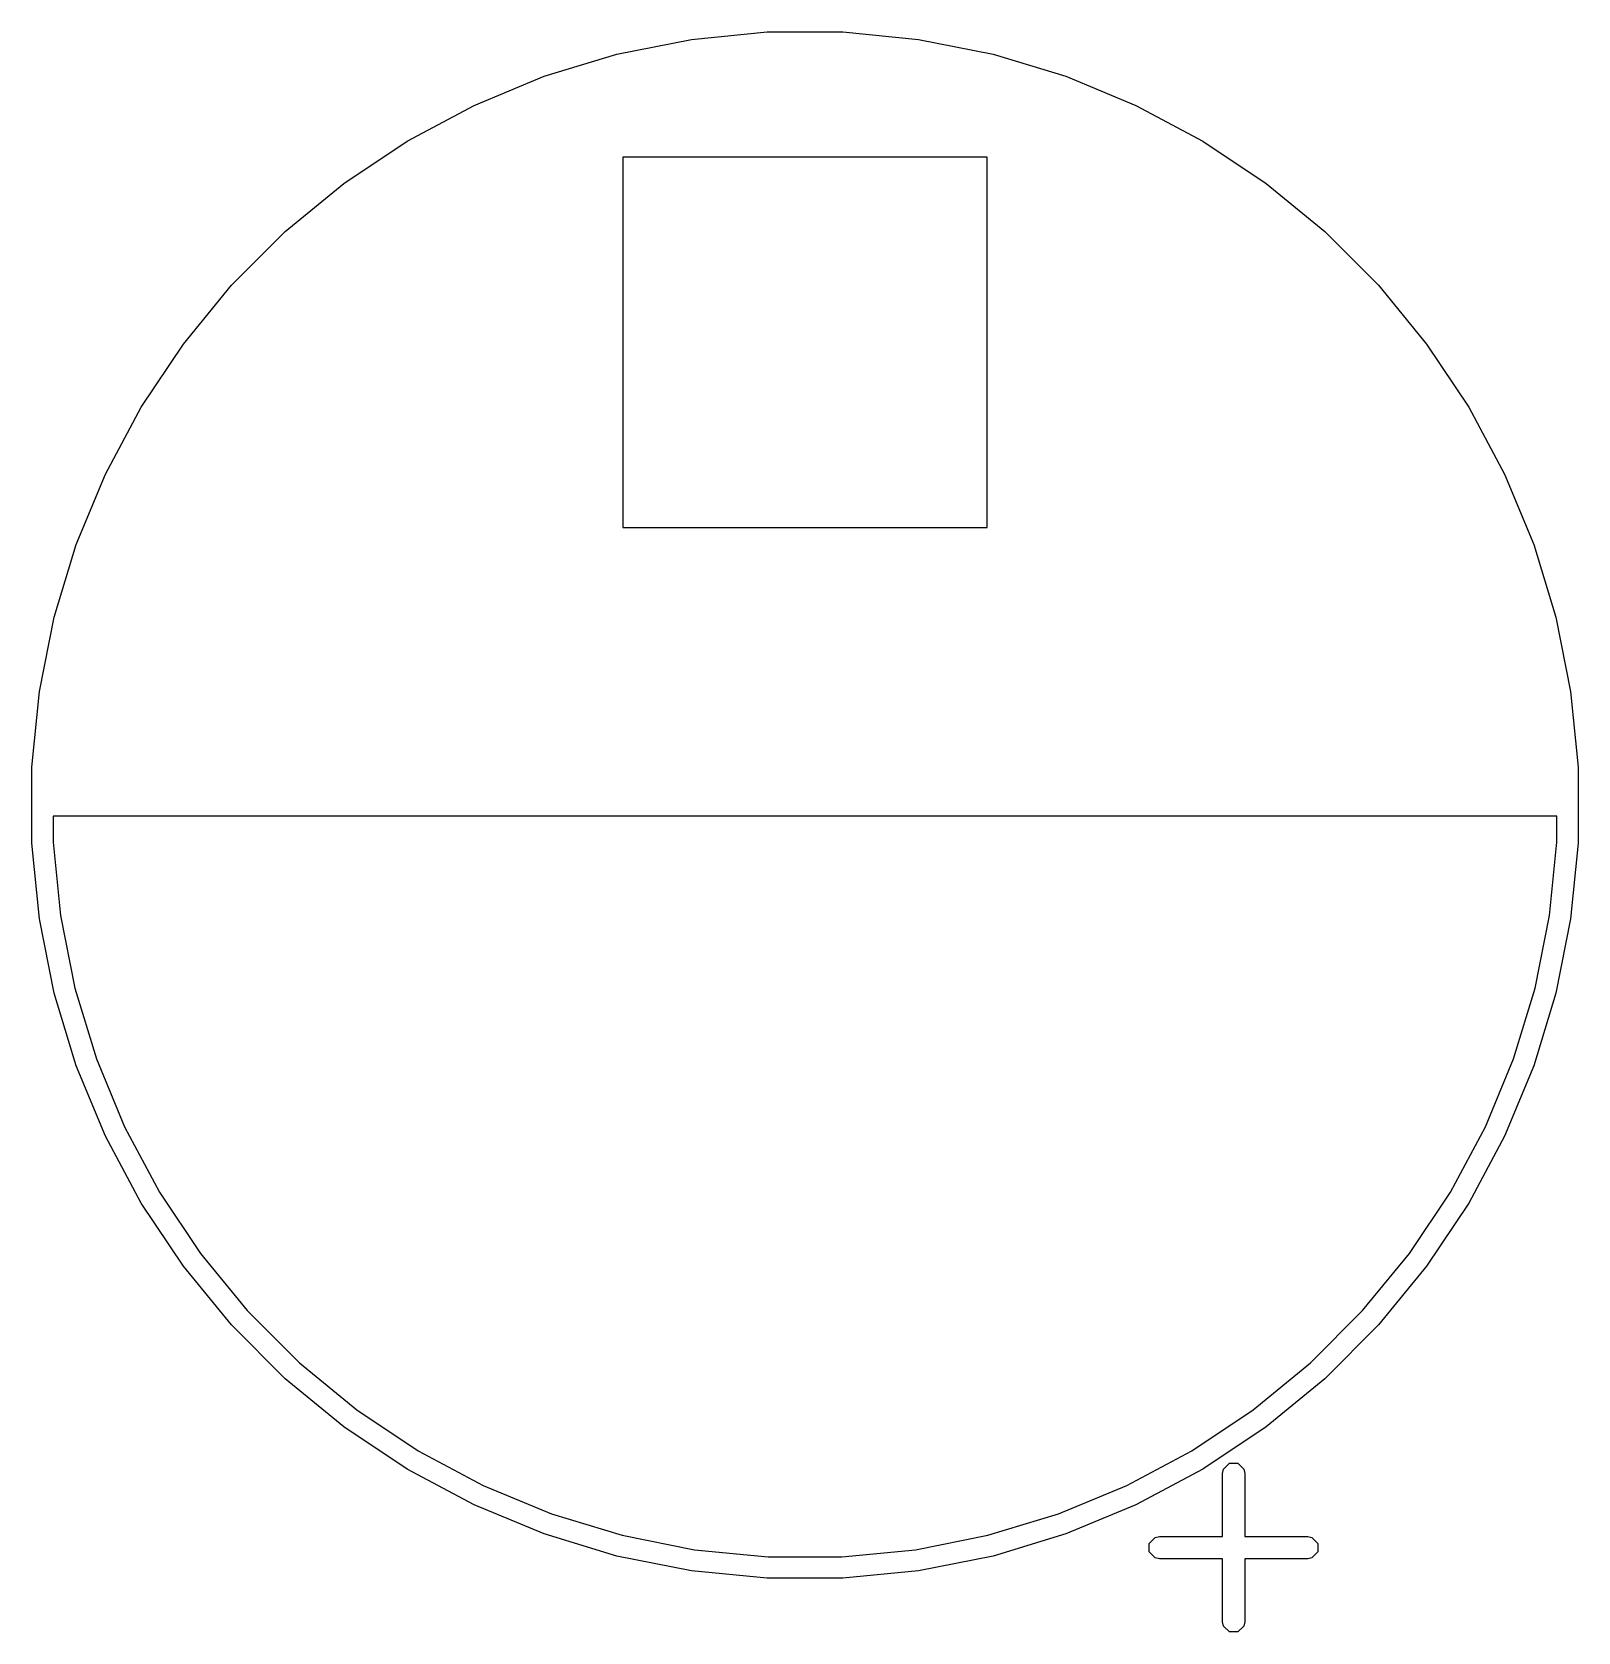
# Model space of a CAD drawing. Extents: x 1.93 to 7.27, y -3.96 to -2.13.
# Drawn here: x 4.3868 to 4.7155, y -2.6207 to -2.2805 of the extents above; entities that cross this region are included whole.
import ezdxf

# ---------------------------------------------------------------- set-up
doc = ezdxf.new("R2010")
doc.units = 0
doc.header["$MEASUREMENT"] = 0
doc.layers.add('BLACK', color=7, linetype='CONTINUOUS')

msp = doc.modelspace()

# ---------------------------------------------------------------- linework, layer by layer
at = {"layer": 'BLACK', "linetype": 'CONTINUOUS'}
for p, q in [((4.51119, -2.28525), (4.52703, -2.2821)), ((4.52703, -2.2821), (4.54311, -2.28051)), ((4.54311, -2.28051), (4.55926, -2.28051)), ((4.55926, -2.28051), (4.57533, -2.2821)), ((4.57533, -2.2821), (4.59117, -2.28525)), ((4.49574, -2.28993), (4.51119, -2.28525)), ((4.59117, -2.28525), (4.60662, -2.28993)), ((4.48082, -2.29612), (4.49574, -2.28993)), ((4.60662, -2.28993), (4.62154, -2.29612)), ((4.46658, -2.30373), (4.48082, -2.29612)), ((4.62154, -2.29612), (4.63579, -2.30373)), ((4.45315, -2.3127), (4.46658, -2.30373)), ((4.63579, -2.30373), (4.64921, -2.3127)), ((4.51242, -2.30709), (4.51242, -2.30854)), ((4.58994, -2.30709), (4.51242, -2.30709)), ((4.51242, -2.30854), (4.51242, -2.31012)), ((4.58994, -2.30854), (4.58994, -2.30709)), ((4.58994, -2.31012), (4.58994, -2.30854)), ((4.44066, -2.32295), (4.45315, -2.3127)), ((4.51242, -2.31012), (4.51242, -2.31169)), ((4.51242, -2.31169), (4.51242, -2.31327)), ((4.58994, -2.31169), (4.58994, -2.31012)), ((4.58994, -2.31327), (4.58994, -2.31169)), ((4.64921, -2.3127), (4.6617, -2.32295)), ((4.51242, -2.31327), (4.51242, -2.31484)), ((4.51242, -2.31484), (4.51242, -2.31642)), ((4.51242, -2.31642), (4.51242, -2.31799)), ((4.58994, -2.31484), (4.58994, -2.31327)), ((4.58994, -2.31642), (4.58994, -2.31484)), ((4.58994, -2.31799), (4.58994, -2.31642)), ((4.51242, -2.31799), (4.51242, -2.31957)), ((4.51242, -2.31957), (4.51242, -2.32114)), ((4.58994, -2.31957), (4.58994, -2.31799)), ((4.58994, -2.32114), (4.58994, -2.31957)), ((4.42925, -2.33437), (4.44066, -2.32295)), ((4.51242, -2.32114), (4.51242, -2.32272)), ((4.51242, -2.32272), (4.51242, -2.32429)), ((4.58994, -2.32272), (4.58994, -2.32114)), ((4.58994, -2.32429), (4.58994, -2.32272)), ((4.6617, -2.32295), (4.67312, -2.33437)), ((4.51242, -2.32429), (4.51242, -2.32587)), ((4.51242, -2.32587), (4.51242, -2.32744)), ((4.58994, -2.32587), (4.58994, -2.32429)), ((4.58994, -2.32744), (4.58994, -2.32587)), ((4.51242, -2.32744), (4.51242, -2.32902)), ((4.51242, -2.32902), (4.51242, -2.33059)), ((4.58994, -2.32902), (4.58994, -2.32744)), ((4.58994, -2.33059), (4.58994, -2.32902)), ((4.51242, -2.33059), (4.51242, -2.33217)), ((4.51242, -2.33217), (4.51242, -2.33374)), ((4.58994, -2.33217), (4.58994, -2.33059)), ((4.58994, -2.33374), (4.58994, -2.33217)), ((4.419, -2.34685), (4.42925, -2.33437)), ((4.51242, -2.33374), (4.51242, -2.33532)), ((4.51242, -2.33532), (4.51242, -2.33689)), ((4.51242, -2.33689), (4.51242, -2.33847)), ((4.58994, -2.33532), (4.58994, -2.33374)), ((4.58994, -2.33689), (4.58994, -2.33532)), ((4.58994, -2.33847), (4.58994, -2.33689)), ((4.67312, -2.33437), (4.68336, -2.34685)), ((4.51242, -2.33847), (4.51242, -2.34004)), ((4.51242, -2.34004), (4.51242, -2.34162)), ((4.58994, -2.34004), (4.58994, -2.33847)), ((4.58994, -2.34162), (4.58994, -2.34004)), ((4.51242, -2.34162), (4.51242, -2.34319)), ((4.51242, -2.34319), (4.51242, -2.34477)), ((4.58994, -2.34319), (4.58994, -2.34162)), ((4.58994, -2.34477), (4.58994, -2.34319)), ((4.41003, -2.36028), (4.419, -2.34685)), ((4.51242, -2.34477), (4.51242, -2.34634)), ((4.51242, -2.34634), (4.51242, -2.34791)), ((4.58994, -2.34634), (4.58994, -2.34477)), ((4.58994, -2.34791), (4.58994, -2.34634)), ((4.68336, -2.34685), (4.69233, -2.36028)), ((4.51242, -2.34791), (4.51242, -2.34949)), ((4.51242, -2.34949), (4.51242, -2.35106)), ((4.58994, -2.34949), (4.58994, -2.34791)), ((4.58994, -2.35106), (4.58994, -2.34949)), ((4.51242, -2.35106), (4.51242, -2.35264)), ((4.51242, -2.35264), (4.51242, -2.35421)), ((4.58994, -2.35264), (4.58994, -2.35106)), ((4.58994, -2.35421), (4.58994, -2.35264)), ((4.51242, -2.35421), (4.51242, -2.35579)), ((4.51242, -2.35579), (4.51242, -2.35736)), ((4.58994, -2.35579), (4.58994, -2.35421)), ((4.58994, -2.35736), (4.58994, -2.35579)), ((4.40241, -2.37452), (4.41003, -2.36028)), ((4.51242, -2.35736), (4.51242, -2.35894)), ((4.51242, -2.35894), (4.51242, -2.36051)), ((4.51242, -2.36051), (4.51242, -2.36209)), ((4.58994, -2.35894), (4.58994, -2.35736)), ((4.58994, -2.36051), (4.58994, -2.35894)), ((4.58994, -2.36209), (4.58994, -2.36051)), ((4.69233, -2.36028), (4.69995, -2.37452)), ((4.51242, -2.36209), (4.51242, -2.36366)), ((4.51242, -2.36366), (4.51242, -2.36524)), ((4.58994, -2.36366), (4.58994, -2.36209)), ((4.58994, -2.36524), (4.58994, -2.36366)), ((4.51242, -2.36524), (4.51242, -2.36681)), ((4.51242, -2.36681), (4.51242, -2.36839)), ((4.58994, -2.36681), (4.58994, -2.36524)), ((4.58994, -2.36839), (4.58994, -2.36681)), ((4.51242, -2.36839), (4.51242, -2.36996)), ((4.51242, -2.36996), (4.51242, -2.37154)), ((4.58994, -2.36996), (4.58994, -2.36839)), ((4.58994, -2.37154), (4.58994, -2.36996)), ((4.51242, -2.37154), (4.51242, -2.37311)), ((4.51242, -2.37311), (4.51242, -2.37469)), ((4.58994, -2.37311), (4.58994, -2.37154)), ((4.58994, -2.37469), (4.58994, -2.37311)), ((4.39623, -2.38944), (4.40241, -2.37452)), ((4.51242, -2.37469), (4.51242, -2.37626)), ((4.51242, -2.37626), (4.51242, -2.37784)), ((4.58994, -2.37626), (4.58994, -2.37469)), ((4.58994, -2.37784), (4.58994, -2.37626)), ((4.69995, -2.37452), (4.70613, -2.38944)), ((4.51242, -2.37784), (4.51242, -2.37941)), ((4.51242, -2.37941), (4.51242, -2.38099)), ((4.51242, -2.38099), (4.51242, -2.38256)), ((4.58994, -2.37941), (4.58994, -2.37784)), ((4.58994, -2.38099), (4.58994, -2.37941)), ((4.58994, -2.38256), (4.58994, -2.38099)), ((4.51242, -2.38256), (4.51242, -2.38414)), ((4.51242, -2.38414), (4.51242, -2.38571)), ((4.58994, -2.38414), (4.58994, -2.38256)), ((4.58994, -2.38571), (4.58994, -2.38414)), ((4.51242, -2.38571), (4.51242, -2.38583)), ((4.51242, -2.38583), (4.58994, -2.38583)), ((4.58994, -2.38583), (4.58994, -2.38571)), ((4.39155, -2.4049), (4.39623, -2.38944)), ((4.70613, -2.38944), (4.71082, -2.4049)), ((4.3884, -2.42073), (4.39155, -2.4049)), ((4.71082, -2.4049), (4.71397, -2.42073)), ((4.38681, -2.43681), (4.3884, -2.42073)), ((4.71397, -2.42073), (4.71555, -2.43681)), ((4.38681, -2.43703), (4.38681, -2.43681)), ((4.38681, -2.45296), (4.38681, -2.43703)), ((4.71555, -2.43681), (4.71555, -2.45296)), ((4.39134, -2.44724), (4.39134, -2.45273)), ((4.71102, -2.44724), (4.39134, -2.44724)), ((4.71102, -2.45273), (4.71102, -2.44724)), ((4.3884, -2.46903), (4.38681, -2.45296)), ((4.39134, -2.45273), (4.39288, -2.46836)), ((4.70948, -2.46836), (4.71102, -2.45273)), ((4.71555, -2.45296), (4.71397, -2.46903)), ((4.39155, -2.48487), (4.3884, -2.46903)), ((4.39288, -2.46836), (4.39594, -2.48377)), ((4.70642, -2.48377), (4.70948, -2.46836)), ((4.71397, -2.46903), (4.71082, -2.48487)), ((4.39623, -2.50032), (4.39155, -2.48487)), ((4.39594, -2.48377), (4.4005, -2.4988)), ((4.70186, -2.4988), (4.70642, -2.48377)), ((4.71082, -2.48487), (4.70613, -2.50032)), ((4.4005, -2.4988), (4.40651, -2.51331)), ((4.69585, -2.51331), (4.70186, -2.4988)), ((4.40241, -2.51524), (4.39623, -2.50032)), ((4.70613, -2.50032), (4.69995, -2.51524)), ((4.40651, -2.51331), (4.41391, -2.52716)), ((4.68845, -2.52716), (4.69585, -2.51331)), ((4.41003, -2.52949), (4.40241, -2.51524)), ((4.69995, -2.51524), (4.69233, -2.52949)), ((4.41391, -2.52716), (4.42264, -2.54021)), ((4.67972, -2.54021), (4.68845, -2.52716)), ((4.419, -2.54291), (4.41003, -2.52949)), ((4.69233, -2.52949), (4.68336, -2.54291)), ((4.42264, -2.54021), (4.4326, -2.55235)), ((4.66976, -2.55235), (4.67972, -2.54021)), ((4.42925, -2.5554), (4.419, -2.54291)), ((4.68336, -2.54291), (4.67312, -2.5554)), ((4.4326, -2.55235), (4.44371, -2.56346)), ((4.65865, -2.56346), (4.66976, -2.55235)), ((4.44066, -2.56682), (4.42925, -2.5554)), ((4.67312, -2.5554), (4.6617, -2.56682)), ((4.44371, -2.56346), (4.45585, -2.57342)), ((4.64651, -2.57342), (4.65865, -2.56346)), ((4.45315, -2.57706), (4.44066, -2.56682)), ((4.6617, -2.56682), (4.64921, -2.57706)), ((4.45585, -2.57342), (4.46891, -2.58215)), ((4.63346, -2.58215), (4.64651, -2.57342)), ((4.46658, -2.58604), (4.45315, -2.57706)), ((4.64921, -2.57706), (4.63579, -2.58604)), ((4.46891, -2.58215), (4.48276, -2.58955)), ((4.6196, -2.58955), (4.63346, -2.58215)), ((4.64014, -2.58609), (4.64142, -2.58481)), ((4.64142, -2.58481), (4.64323, -2.58481)), ((4.64323, -2.58481), (4.64451, -2.58609)), ((4.48082, -2.59365), (4.46658, -2.58604)), ((4.63579, -2.58604), (4.62154, -2.59365)), ((4.63996, -2.587), (4.64014, -2.58609)), ((4.63996, -2.60038), (4.63996, -2.587)), ((4.64451, -2.58609), (4.64469, -2.587)), ((4.64469, -2.587), (4.64469, -2.60038)), ((4.48276, -2.58955), (4.49727, -2.59556)), ((4.6051, -2.59556), (4.6196, -2.58955)), ((4.49574, -2.59983), (4.48082, -2.59365)), ((4.62154, -2.59365), (4.60662, -2.59983)), ((4.49727, -2.59556), (4.5123, -2.60012)), ((4.59007, -2.60012), (4.6051, -2.59556)), ((4.51119, -2.60452), (4.49574, -2.59983)), ((4.5123, -2.60012), (4.5277, -2.60319)), ((4.57466, -2.60319), (4.59007, -2.60012)), ((4.60662, -2.59983), (4.59117, -2.60452)), ((4.62439, -2.60184), (4.62567, -2.60056)), ((4.62439, -2.60365), (4.62439, -2.60184)), ((4.62567, -2.60056), (4.62657, -2.60038)), ((4.62657, -2.60038), (4.63996, -2.60038)), ((4.64469, -2.60038), (4.65807, -2.60038)), ((4.65807, -2.60038), (4.65897, -2.60056)), ((4.65897, -2.60056), (4.66025, -2.60184)), ((4.66025, -2.60184), (4.66025, -2.60365)), ((4.52703, -2.60767), (4.51119, -2.60452)), ((4.5277, -2.60319), (4.54333, -2.60472)), ((4.54333, -2.60472), (4.55903, -2.60472)), ((4.55903, -2.60472), (4.57466, -2.60319)), ((4.59117, -2.60452), (4.57533, -2.60767)), ((4.62567, -2.60493), (4.62439, -2.60365)), ((4.62657, -2.60511), (4.62567, -2.60493)), ((4.63996, -2.60511), (4.62657, -2.60511)), ((4.63996, -2.61849), (4.63996, -2.60511)), ((4.65807, -2.60511), (4.64469, -2.60511)), ((4.64469, -2.60511), (4.64469, -2.61849)), ((4.65897, -2.60493), (4.65807, -2.60511)), ((4.66025, -2.60365), (4.65897, -2.60493)), ((4.54311, -2.60925), (4.52703, -2.60767)), ((4.57533, -2.60767), (4.55926, -2.60925)), ((4.55926, -2.60925), (4.54311, -2.60925)), ((4.64014, -2.6194), (4.63996, -2.61849)), ((4.64469, -2.61849), (4.64451, -2.6194)), ((4.64142, -2.62067), (4.64014, -2.6194)), ((4.64323, -2.62067), (4.64142, -2.62067)), ((4.64451, -2.6194), (4.64323, -2.62067))]:
    msp.add_line(p, q, dxfattribs=at)

doc.saveas('drawing.dxf')
